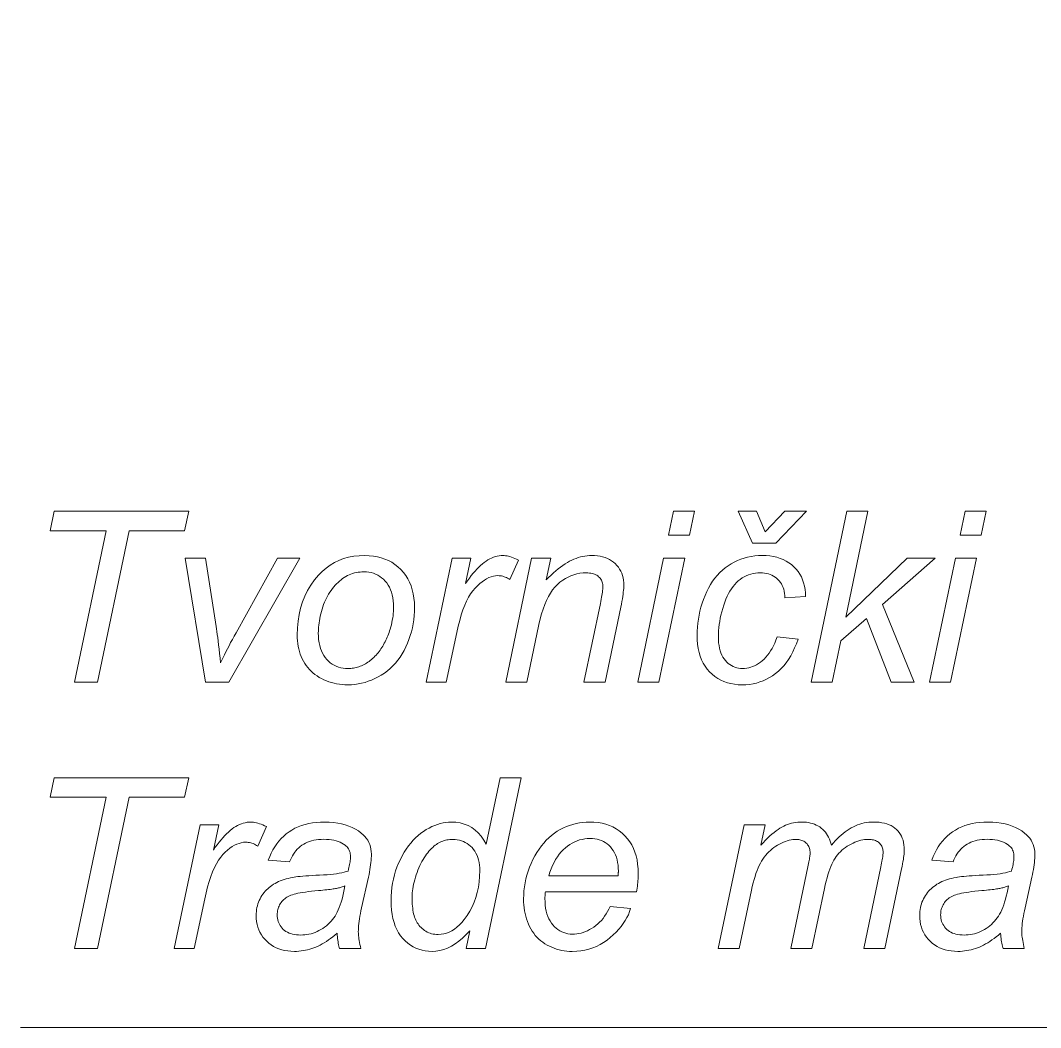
# Model space of a CAD drawing. Extents: x 0 to 420, y 0 to 594.
# Drawn here: x 38 to 55.91, y 222.2 to 239.89 of the extents above; entities that cross this region are included whole.
import ezdxf

# ---------------------------------------------------------------- set-up
doc = ezdxf.new("R2010")
doc.units = 0

msp = doc.modelspace()

# ---------------------------------------------------------------- linework, layer by layer
at = {"lineweight": 13}
msp.add_lwpolyline([(116.08, 270.513), (102.024, 222.199), (37.999, 222.199)], dxfattribs=at)
for points in [[(38.95, 228.269), (39.505, 230.928), (38.521, 230.928), (38.592, 231.269), (40.954, 231.269), (40.882, 230.928), (39.906, 230.928), (39.351, 228.269)], [(49.377, 230.85), (49.465, 231.269), (49.833, 231.269), (49.745, 230.85)], [(51.802, 231.269), (51.259, 230.707), (50.85, 230.707), (50.598, 231.269), (50.922, 231.269), (51.077, 230.905), (51.417, 231.269)], [(51.881, 228.269), (52.51, 231.269), (52.878, 231.269), (52.489, 229.409), (53.57, 230.443), (54.059, 230.443), (53.132, 229.632), (53.692, 228.269), (53.287, 228.269), (52.853, 229.385), (52.403, 228.996), (52.252, 228.269)], [(54.499, 230.85), (54.587, 231.269), (54.955, 231.269), (54.867, 230.85)], [(41.246, 228.269), (40.89, 230.443), (41.25, 230.443), (41.437, 229.246), (41.443, 229.204), (41.45, 229.157), (41.456, 229.105), (41.464, 229.049), (41.471, 228.987), (41.479, 228.921), (41.487, 228.849), (41.495, 228.773), (41.504, 228.691), (41.512, 228.605), (41.534, 228.652), (41.557, 228.7), (41.582, 228.75), (41.607, 228.801), (41.634, 228.853), (41.661, 228.907), (41.69, 228.962), (41.721, 229.018), (41.752, 229.076), (41.785, 229.135), (42.511, 230.443), (42.902, 230.443), (41.658, 228.269)], [(42.859, 229.094), (42.863, 229.219), (42.874, 229.34), (42.893, 229.456), (42.919, 229.568), (42.953, 229.676), (42.994, 229.779), (43.042, 229.878), (43.099, 229.972), (43.162, 230.062), (43.233, 230.148), (43.297, 230.213), (43.365, 230.272), (43.436, 230.323), (43.511, 230.368), (43.59, 230.406), (43.673, 230.437), (43.76, 230.461), (43.851, 230.478), (43.945, 230.488), (44.044, 230.492), (44.121, 230.489), (44.195, 230.482), (44.266, 230.47), (44.334, 230.453), (44.399, 230.43), (44.46, 230.403), (44.519, 230.372), (44.575, 230.335), (44.627, 230.293), (44.677, 230.246), (44.723, 230.195), (44.764, 230.141), (44.8, 230.083), (44.831, 230.022), (44.857, 229.958), (44.879, 229.89), (44.896, 229.818), (44.908, 229.743), (44.915, 229.665), (44.918, 229.583), (44.916, 229.509), (44.912, 229.436), (44.904, 229.363), (44.893, 229.292), (44.88, 229.222), (44.863, 229.153), (44.843, 229.085), (44.821, 229.017), (44.795, 228.951), (44.766, 228.886), (44.735, 228.824), (44.7, 228.764), (44.664, 228.707), (44.625, 228.653), (44.583, 228.602), (44.538, 228.554), (44.491, 228.509), (44.442, 228.467), (44.39, 228.428), (44.335, 228.392), (44.279, 228.36), (44.222, 228.33), (44.165, 228.305), (44.107, 228.282), (44.049, 228.263), (43.989, 228.248), (43.93, 228.236), (43.869, 228.227), (43.809, 228.222), (43.747, 228.22), (43.697, 228.221), (43.647, 228.225), (43.599, 228.23), (43.551, 228.238), (43.505, 228.247), (43.459, 228.259), (43.414, 228.273), (43.37, 228.29), (43.328, 228.308), (43.286, 228.329), (43.245, 228.351), (43.206, 228.376), (43.17, 228.402), (43.135, 228.43), (43.102, 228.46), (43.072, 228.491), (43.043, 228.525), (43.016, 228.56), (42.991, 228.597), (42.968, 228.636), (42.948, 228.676), (42.929, 228.718), (42.913, 228.76), (42.898, 228.804), (42.886, 228.85), (42.876, 228.896), (42.869, 228.944), (42.863, 228.993), (42.86, 229.043)], [(45.124, 228.269), (45.579, 230.443), (45.906, 230.443), (45.814, 229.999), (45.847, 230.048), (45.881, 230.094), (45.914, 230.138), (45.947, 230.179), (45.98, 230.218), (46.013, 230.254), (46.045, 230.287), (46.078, 230.318), (46.11, 230.346), (46.142, 230.371), (46.175, 230.394), (46.207, 230.415), (46.239, 230.433), (46.272, 230.448), (46.305, 230.462), (46.338, 230.473), (46.371, 230.481), (46.404, 230.487), (46.437, 230.491), (46.471, 230.492), (46.493, 230.491), (46.517, 230.489), (46.542, 230.485), (46.567, 230.479), (46.594, 230.472), (46.622, 230.463), (46.651, 230.453), (46.68, 230.441), (46.711, 230.427), (46.743, 230.412), (46.592, 230.068), (46.572, 230.081), (46.552, 230.093), (46.532, 230.104), (46.512, 230.113), (46.491, 230.12), (46.469, 230.127), (46.448, 230.132), (46.426, 230.135), (46.403, 230.137), (46.381, 230.138), (46.342, 230.136), (46.303, 230.129), (46.263, 230.118), (46.224, 230.103), (46.184, 230.084), (46.144, 230.06), (46.104, 230.032), (46.063, 229.999), (46.023, 229.962), (45.982, 229.921), (45.942, 229.874), (45.903, 229.82), (45.867, 229.76), (45.832, 229.692), (45.799, 229.618), (45.768, 229.536), (45.738, 229.448), (45.711, 229.352), (45.685, 229.25), (45.66, 229.141), (45.476, 228.269)], [(46.52, 228.269), (46.974, 230.443), (47.31, 230.443), (47.23, 230.064), (47.273, 230.108), (47.316, 230.149), (47.359, 230.187), (47.401, 230.223), (47.442, 230.257), (47.482, 230.288), (47.522, 230.317), (47.562, 230.344), (47.601, 230.368), (47.639, 230.39), (47.677, 230.409), (47.716, 230.426), (47.754, 230.442), (47.793, 230.455), (47.832, 230.466), (47.871, 230.475), (47.91, 230.483), (47.949, 230.488), (47.988, 230.491), (48.028, 230.492), (48.08, 230.49), (48.129, 230.486), (48.176, 230.479), (48.221, 230.469), (48.264, 230.456), (48.304, 230.44), (48.342, 230.422), (48.378, 230.4), (48.411, 230.376), (48.442, 230.349), (48.471, 230.319), (48.497, 230.287), (48.519, 230.254), (48.539, 230.219), (48.555, 230.181), (48.569, 230.142), (48.579, 230.101), (48.587, 230.058), (48.591, 230.013), (48.593, 229.966), (48.592, 229.94), (48.591, 229.912), (48.588, 229.881), (48.584, 229.847), (48.58, 229.81), (48.574, 229.771), (48.567, 229.729), (48.559, 229.684), (48.55, 229.636), (48.54, 229.585), (48.263, 228.269), (47.893, 228.269), (48.182, 229.647), (48.19, 229.686), (48.197, 229.723), (48.203, 229.758), (48.209, 229.79), (48.214, 229.821), (48.218, 229.85), (48.221, 229.876), (48.223, 229.901), (48.224, 229.923), (48.225, 229.943), (48.224, 229.965), (48.222, 229.985), (48.218, 230.005), (48.213, 230.024), (48.206, 230.042), (48.198, 230.059), (48.188, 230.075), (48.177, 230.091), (48.164, 230.105), (48.15, 230.119), (48.134, 230.132), (48.117, 230.144), (48.099, 230.154), (48.079, 230.163), (48.059, 230.17), (48.036, 230.176), (48.013, 230.181), (47.988, 230.184), (47.962, 230.186), (47.934, 230.187), (47.878, 230.185), (47.823, 230.179), (47.769, 230.169), (47.716, 230.154), (47.665, 230.136), (47.615, 230.113), (47.566, 230.087), (47.519, 230.056), (47.472, 230.021), (47.427, 229.982), (47.384, 229.938), (47.343, 229.889), (47.305, 229.833), (47.269, 229.772), (47.235, 229.704), (47.203, 229.631), (47.174, 229.552), (47.148, 229.468), (47.123, 229.377), (47.101, 229.28), (46.89, 228.269)], [(48.836, 228.269), (49.291, 230.443), (49.661, 230.443), (49.207, 228.269)], [(51.282, 229.061), (51.652, 229.023), (51.623, 228.943), (51.592, 228.868), (51.558, 228.797), (51.522, 228.73), (51.484, 228.668), (51.443, 228.609), (51.4, 228.555), (51.354, 228.505), (51.306, 228.459), (51.256, 228.418), (51.204, 228.38), (51.151, 228.347), (51.096, 228.317), (51.039, 228.291), (50.982, 228.27), (50.923, 228.252), (50.862, 228.238), (50.8, 228.228), (50.737, 228.222), (50.672, 228.22), (50.603, 228.223), (50.536, 228.23), (50.472, 228.241), (50.41, 228.257), (50.351, 228.278), (50.295, 228.303), (50.242, 228.333), (50.191, 228.367), (50.143, 228.406), (50.098, 228.45), (50.056, 228.497), (50.019, 228.549), (49.986, 228.603), (49.957, 228.662), (49.933, 228.724), (49.913, 228.79), (49.898, 228.86), (49.887, 228.933), (49.88, 229.01), (49.878, 229.09), (49.879, 229.161), (49.884, 229.232), (49.891, 229.303), (49.901, 229.373), (49.913, 229.443), (49.929, 229.513), (49.947, 229.583), (49.968, 229.652), (49.992, 229.721), (50.019, 229.79), (50.049, 229.857), (50.081, 229.921), (50.115, 229.981), (50.152, 230.039), (50.191, 230.093), (50.232, 230.143), (50.277, 230.191), (50.323, 230.235), (50.372, 230.275), (50.423, 230.313), (50.477, 230.347), (50.532, 230.377), (50.588, 230.404), (50.646, 230.427), (50.705, 230.447), (50.766, 230.463), (50.828, 230.476), (50.892, 230.485), (50.957, 230.49), (51.024, 230.492), (51.093, 230.49), (51.158, 230.484), (51.221, 230.474), (51.281, 230.46), (51.338, 230.442), (51.392, 230.421), (51.443, 230.395), (51.491, 230.365), (51.536, 230.332), (51.579, 230.294), (51.617, 230.254), (51.652, 230.21), (51.683, 230.164), (51.71, 230.116), (51.732, 230.065), (51.75, 230.011), (51.765, 229.955), (51.775, 229.897), (51.781, 229.835), (51.783, 229.772), (51.419, 229.747), (51.417, 229.787), (51.413, 229.826), (51.407, 229.863), (51.399, 229.898), (51.388, 229.931), (51.375, 229.963), (51.359, 229.992), (51.342, 230.02), (51.322, 230.046), (51.299, 230.07), (51.275, 230.092), (51.249, 230.112), (51.222, 230.13), (51.193, 230.145), (51.163, 230.158), (51.131, 230.168), (51.098, 230.176), (51.063, 230.182), (51.027, 230.186), (50.989, 230.187), (50.945, 230.186), (50.902, 230.181), (50.861, 230.174), (50.82, 230.164), (50.781, 230.152), (50.743, 230.136), (50.706, 230.118), (50.67, 230.097), (50.636, 230.073), (50.602, 230.046), (50.57, 230.016), (50.54, 229.983), (50.511, 229.948), (50.483, 229.909), (50.456, 229.868), (50.431, 229.824), (50.408, 229.776), (50.386, 229.726), (50.365, 229.673), (50.346, 229.617), (50.328, 229.56), (50.312, 229.503), (50.298, 229.446), (50.286, 229.39), (50.276, 229.335), (50.267, 229.28), (50.261, 229.225), (50.256, 229.171), (50.253, 229.117), (50.252, 229.063), (50.254, 229.009), (50.257, 228.958), (50.264, 228.909), (50.272, 228.863), (50.283, 228.82), (50.297, 228.78), (50.313, 228.742), (50.331, 228.707), (50.352, 228.675), (50.375, 228.646), (50.4, 228.62), (50.427, 228.596), (50.454, 228.575), (50.483, 228.557), (50.512, 228.542), (50.543, 228.529), (50.575, 228.519), (50.608, 228.512), (50.643, 228.508), (50.678, 228.507), (50.714, 228.508), (50.75, 228.512), (50.785, 228.519), (50.82, 228.529), (50.854, 228.541), (50.889, 228.556), (50.923, 228.574), (50.956, 228.595), (50.99, 228.618), (51.023, 228.644), (51.055, 228.673), (51.086, 228.705), (51.115, 228.739), (51.143, 228.777), (51.17, 228.817), (51.195, 228.86), (51.219, 228.906), (51.241, 228.955), (51.262, 229.007)], [(53.958, 228.269), (54.413, 230.443), (54.783, 230.443), (54.329, 228.269)], [(43.229, 229.131), (43.231, 229.071), (43.235, 229.014), (43.243, 228.96), (43.253, 228.909), (43.266, 228.861), (43.282, 228.816), (43.301, 228.774), (43.324, 228.735), (43.349, 228.699), (43.377, 228.665), (43.407, 228.635), (43.439, 228.608), (43.472, 228.585), (43.507, 228.564), (43.544, 228.546), (43.582, 228.532), (43.622, 228.521), (43.663, 228.513), (43.706, 228.508), (43.751, 228.507), (43.775, 228.507), (43.799, 228.509), (43.822, 228.511), (43.846, 228.515), (43.869, 228.519), (43.893, 228.524), (43.916, 228.53), (43.94, 228.538), (43.963, 228.546), (43.986, 228.555), (44.01, 228.565), (44.032, 228.576), (44.055, 228.588), (44.077, 228.601), (44.099, 228.616), (44.121, 228.631), (44.142, 228.647), (44.163, 228.664), (44.183, 228.682), (44.203, 228.701), (44.223, 228.721), (44.242, 228.742), (44.261, 228.763), (44.279, 228.784), (44.296, 228.806), (44.313, 228.829), (44.329, 228.852), (44.345, 228.876), (44.36, 228.9), (44.374, 228.925), (44.388, 228.951), (44.401, 228.976), (44.414, 229.003), (44.426, 229.029), (44.438, 229.056), (44.449, 229.083), (44.46, 229.111), (44.47, 229.139), (44.479, 229.168), (44.488, 229.196), (44.5, 229.237), (44.511, 229.277), (44.52, 229.317), (44.528, 229.356), (44.535, 229.395), (44.541, 229.434), (44.546, 229.472), (44.549, 229.51), (44.551, 229.548), (44.551, 229.585), (44.55, 229.643), (44.545, 229.698), (44.538, 229.75), (44.528, 229.8), (44.514, 229.847), (44.498, 229.891), (44.479, 229.933), (44.456, 229.972), (44.431, 230.009), (44.403, 230.043), (44.372, 230.074), (44.34, 230.101), (44.307, 230.126), (44.272, 230.147), (44.235, 230.165), (44.197, 230.179), (44.158, 230.191), (44.116, 230.199), (44.074, 230.204), (44.029, 230.205), (43.995, 230.205), (43.961, 230.202), (43.928, 230.198), (43.895, 230.192), (43.863, 230.185), (43.832, 230.176), (43.801, 230.165), (43.771, 230.152), (43.741, 230.138), (43.712, 230.122), (43.684, 230.105), (43.656, 230.086), (43.629, 230.066), (43.602, 230.044), (43.576, 230.02), (43.55, 229.995), (43.525, 229.969), (43.501, 229.941), (43.477, 229.911), (43.453, 229.88), (43.431, 229.848), (43.41, 229.814), (43.39, 229.78), (43.371, 229.744), (43.353, 229.707), (43.337, 229.67), (43.322, 229.631), (43.308, 229.591), (43.295, 229.55), (43.284, 229.509), (43.273, 229.467), (43.264, 229.426), (43.256, 229.386), (43.249, 229.346), (43.243, 229.308), (43.238, 229.271), (43.234, 229.235), (43.231, 229.199), (43.23, 229.165)], [(38.95, 223.587), (39.505, 226.246), (38.521, 226.246), (38.592, 226.587), (40.954, 226.587), (40.882, 226.246), (39.906, 226.246), (39.351, 223.587)], [(45.89, 223.902), (45.826, 223.833), (45.762, 223.771), (45.697, 223.717), (45.631, 223.669), (45.565, 223.629), (45.499, 223.597), (45.431, 223.571), (45.364, 223.553), (45.295, 223.542), (45.227, 223.538), (45.166, 223.541), (45.107, 223.547), (45.05, 223.559), (44.996, 223.575), (44.943, 223.595), (44.893, 223.62), (44.845, 223.65), (44.798, 223.684), (44.754, 223.723), (44.712, 223.766), (44.673, 223.814), (44.638, 223.866), (44.607, 223.922), (44.58, 223.982), (44.558, 224.046), (44.539, 224.114), (44.525, 224.187), (44.514, 224.263), (44.508, 224.344), (44.506, 224.428), (44.508, 224.507), (44.513, 224.584), (44.521, 224.66), (44.532, 224.735), (44.547, 224.808), (44.565, 224.88), (44.586, 224.951), (44.61, 225.02), (44.638, 225.087), (44.669, 225.154), (44.702, 225.218), (44.737, 225.279), (44.774, 225.336), (44.812, 225.39), (44.852, 225.441), (44.894, 225.489), (44.937, 225.533), (44.982, 225.574), (45.028, 225.612), (45.076, 225.646), (45.125, 225.677), (45.174, 225.705), (45.223, 225.729), (45.272, 225.751), (45.321, 225.769), (45.37, 225.784), (45.419, 225.795), (45.468, 225.803), (45.517, 225.808), (45.566, 225.81), (45.645, 225.806), (45.72, 225.794), (45.792, 225.775), (45.859, 225.747), (45.922, 225.712), (45.981, 225.669), (46.036, 225.618), (46.088, 225.56), (46.135, 225.493), (46.178, 225.419), (46.424, 226.587), (46.792, 226.587), (46.166, 223.587), (45.824, 223.587)], [(40.698, 223.587), (41.152, 225.761), (41.48, 225.761), (41.388, 225.317), (41.421, 225.366), (41.454, 225.412), (41.488, 225.456), (41.521, 225.497), (41.554, 225.535), (41.586, 225.571), (41.619, 225.605), (41.651, 225.635), (41.684, 225.664), (41.716, 225.689), (41.748, 225.712), (41.781, 225.732), (41.813, 225.751), (41.846, 225.766), (41.878, 225.78), (41.911, 225.79), (41.944, 225.799), (41.978, 225.805), (42.011, 225.809), (42.044, 225.81), (42.067, 225.809), (42.091, 225.807), (42.115, 225.803), (42.141, 225.797), (42.168, 225.79), (42.195, 225.781), (42.224, 225.771), (42.254, 225.759), (42.285, 225.745), (42.317, 225.73), (42.165, 225.386), (42.146, 225.399), (42.126, 225.411), (42.106, 225.422), (42.085, 225.431), (42.064, 225.438), (42.043, 225.445), (42.021, 225.449), (41.999, 225.453), (41.977, 225.455), (41.954, 225.456), (41.915, 225.454), (41.876, 225.447), (41.837, 225.436), (41.797, 225.421), (41.757, 225.401), (41.717, 225.378), (41.677, 225.349), (41.637, 225.317), (41.596, 225.28), (41.555, 225.239), (41.515, 225.192), (41.477, 225.138), (41.44, 225.077), (41.406, 225.01), (41.373, 224.935), (41.341, 224.854), (41.312, 224.766), (41.284, 224.67), (41.258, 224.568), (41.234, 224.459), (41.05, 223.587)], [(43.559, 223.857), (43.52, 223.825), (43.482, 223.795), (43.445, 223.766), (43.407, 223.739), (43.37, 223.714), (43.333, 223.691), (43.296, 223.669), (43.26, 223.649), (43.224, 223.631), (43.188, 223.615), (43.153, 223.6), (43.116, 223.587), (43.079, 223.576), (43.042, 223.566), (43.004, 223.557), (42.966, 223.551), (42.927, 223.545), (42.888, 223.541), (42.848, 223.539), (42.808, 223.538), (42.749, 223.54), (42.692, 223.545), (42.638, 223.554), (42.586, 223.567), (42.536, 223.582), (42.489, 223.602), (42.444, 223.625), (42.401, 223.652), (42.361, 223.682), (42.323, 223.715), (42.288, 223.752), (42.256, 223.79), (42.229, 223.83), (42.205, 223.873), (42.185, 223.917), (42.168, 223.963), (42.155, 224.012), (42.146, 224.062), (42.14, 224.114), (42.139, 224.169), (42.139, 224.205), (42.142, 224.24), (42.146, 224.274), (42.152, 224.308), (42.159, 224.34), (42.168, 224.372), (42.179, 224.403), (42.192, 224.433), (42.206, 224.462), (42.221, 224.491), (42.239, 224.518), (42.257, 224.545), (42.276, 224.57), (42.296, 224.594), (42.318, 224.617), (42.34, 224.639), (42.364, 224.66), (42.389, 224.68), (42.415, 224.698), (42.441, 224.716), (42.469, 224.732), (42.499, 224.748), (42.529, 224.763), (42.561, 224.776), (42.594, 224.789), (42.628, 224.801), (42.663, 224.811), (42.7, 224.821), (42.738, 224.83), (42.777, 224.838), (42.804, 224.842), (42.836, 224.847), (42.872, 224.852), (42.913, 224.856), (42.958, 224.86), (43.008, 224.863), (43.062, 224.867), (43.12, 224.87), (43.183, 224.874), (43.251, 224.877), (43.319, 224.88), (43.382, 224.884), (43.442, 224.889), (43.498, 224.895), (43.55, 224.902), (43.598, 224.91), (43.642, 224.919), (43.683, 224.928), (43.719, 224.939), (43.751, 224.95), (43.759, 224.98), (43.767, 225.009), (43.773, 225.036), (43.779, 225.063), (43.783, 225.089), (43.787, 225.114), (43.79, 225.137), (43.792, 225.16), (43.794, 225.181), (43.794, 225.202), (43.793, 225.227), (43.79, 225.251), (43.786, 225.274), (43.779, 225.296), (43.771, 225.317), (43.76, 225.337), (43.748, 225.355), (43.734, 225.373), (43.718, 225.389), (43.7, 225.405), (43.673, 225.424), (43.644, 225.441), (43.612, 225.457), (43.578, 225.47), (43.541, 225.481), (43.503, 225.49), (43.461, 225.498), (43.418, 225.503), (43.372, 225.506), (43.323, 225.507), (43.278, 225.506), (43.234, 225.503), (43.191, 225.498), (43.15, 225.49), (43.111, 225.481), (43.074, 225.47), (43.038, 225.456), (43.005, 225.441), (42.972, 225.423), (42.942, 225.404), (42.913, 225.382), (42.886, 225.359), (42.86, 225.334), (42.836, 225.307), (42.814, 225.278), (42.793, 225.248), (42.774, 225.216), (42.756, 225.182), (42.74, 225.147), (42.726, 225.11), (42.351, 225.143), (42.376, 225.206), (42.403, 225.266), (42.432, 225.323), (42.465, 225.377), (42.5, 225.428), (42.537, 225.476), (42.578, 225.521), (42.621, 225.563), (42.666, 225.602), (42.715, 225.638), (42.766, 225.67), (42.819, 225.7), (42.876, 225.725), (42.934, 225.748), (42.996, 225.767), (43.06, 225.782), (43.126, 225.794), (43.196, 225.803), (43.267, 225.808), (43.342, 225.81), (43.421, 225.808), (43.496, 225.802), (43.569, 225.792), (43.638, 225.779), (43.703, 225.762), (43.765, 225.74), (43.824, 225.715), (43.879, 225.687), (43.932, 225.654), (43.98, 225.617), (44.015, 225.588), (44.045, 225.557), (44.072, 225.524), (44.096, 225.489), (44.115, 225.453), (44.132, 225.415), (44.144, 225.375), (44.153, 225.333), (44.159, 225.29), (44.16, 225.245), (44.16, 225.21), (44.158, 225.173), (44.156, 225.136), (44.152, 225.097), (44.148, 225.057), (44.142, 225.016), (44.135, 224.974), (44.128, 224.931), (44.119, 224.887), (44.109, 224.842), (43.989, 224.302), (43.978, 224.251), (43.968, 224.202), (43.959, 224.155), (43.952, 224.111), (43.946, 224.068), (43.94, 224.027), (43.936, 223.988), (43.933, 223.951), (43.932, 223.915), (43.931, 223.882), (43.932, 223.861), (43.933, 223.837), (43.935, 223.813), (43.938, 223.786), (43.942, 223.757), (43.947, 223.727), (43.953, 223.695), (43.96, 223.661), (43.968, 223.625), (43.976, 223.587), (43.602, 223.587), (43.596, 223.609), (43.59, 223.632), (43.585, 223.656), (43.58, 223.682), (43.576, 223.708), (43.572, 223.736), (43.568, 223.764), (43.564, 223.794), (43.561, 223.825)], [(48.351, 224.326), (48.712, 224.289), (48.694, 224.236), (48.672, 224.183), (48.647, 224.131), (48.617, 224.079), (48.583, 224.028), (48.546, 223.977), (48.504, 223.927), (48.458, 223.877), (48.408, 223.828), (48.354, 223.78), (48.298, 223.734), (48.238, 223.693), (48.177, 223.657), (48.114, 223.625), (48.048, 223.599), (47.981, 223.577), (47.911, 223.56), (47.839, 223.548), (47.765, 223.541), (47.688, 223.538), (47.64, 223.539), (47.593, 223.543), (47.547, 223.548), (47.502, 223.556), (47.457, 223.566), (47.413, 223.578), (47.37, 223.593), (47.328, 223.61), (47.286, 223.629), (47.245, 223.65), (47.206, 223.673), (47.169, 223.698), (47.133, 223.726), (47.099, 223.755), (47.068, 223.787), (47.038, 223.82), (47.01, 223.856), (46.984, 223.893), (46.96, 223.933), (46.938, 223.974), (46.918, 224.017), (46.9, 224.062), (46.885, 224.107), (46.871, 224.154), (46.859, 224.202), (46.85, 224.251), (46.842, 224.301), (46.837, 224.353), (46.834, 224.405), (46.833, 224.459), (46.835, 224.53), (46.84, 224.601), (46.848, 224.671), (46.859, 224.741), (46.874, 224.81), (46.892, 224.879), (46.914, 224.947), (46.938, 225.015), (46.966, 225.083), (46.998, 225.15), (47.032, 225.215), (47.067, 225.277), (47.105, 225.335), (47.145, 225.39), (47.187, 225.441), (47.23, 225.489), (47.276, 225.534), (47.323, 225.575), (47.373, 225.613), (47.424, 225.647), (47.477, 225.678), (47.531, 225.706), (47.585, 225.73), (47.641, 225.751), (47.697, 225.769), (47.754, 225.784), (47.812, 225.795), (47.871, 225.803), (47.931, 225.808), (47.991, 225.81), (48.067, 225.807), (48.14, 225.8), (48.21, 225.788), (48.277, 225.771), (48.341, 225.749), (48.401, 225.723), (48.459, 225.691), (48.513, 225.655), (48.564, 225.614), (48.612, 225.568), (48.656, 225.518), (48.696, 225.465), (48.731, 225.408), (48.761, 225.347), (48.787, 225.283), (48.807, 225.215), (48.824, 225.144), (48.835, 225.069), (48.842, 224.991), (48.845, 224.909), (48.844, 224.877), (48.843, 224.845), (48.842, 224.813), (48.84, 224.78), (48.837, 224.748), (48.834, 224.715), (48.831, 224.682), (48.826, 224.649), (48.821, 224.615), (48.816, 224.582), (47.216, 224.582), (47.214, 224.569), (47.213, 224.557), (47.211, 224.545), (47.21, 224.533), (47.21, 224.522), (47.209, 224.51), (47.208, 224.499), (47.208, 224.488), (47.208, 224.478), (47.207, 224.467), (47.209, 224.408), (47.213, 224.351), (47.22, 224.297), (47.23, 224.246), (47.243, 224.198), (47.258, 224.153), (47.276, 224.111), (47.297, 224.072), (47.321, 224.035), (47.348, 224.002), (47.376, 223.971), (47.406, 223.944), (47.437, 223.92), (47.47, 223.899), (47.503, 223.881), (47.538, 223.867), (47.574, 223.856), (47.612, 223.848), (47.651, 223.843), (47.69, 223.841), (47.728, 223.842), (47.766, 223.846), (47.804, 223.852), (47.842, 223.861), (47.879, 223.872), (47.917, 223.886), (47.954, 223.902), (47.991, 223.921), (48.028, 223.942), (48.065, 223.966), (48.101, 223.992), (48.135, 224.02), (48.168, 224.051), (48.199, 224.083), (48.229, 224.118), (48.256, 224.156), (48.283, 224.195), (48.307, 224.236), (48.33, 224.28)], [(50.248, 223.587), (50.703, 225.761), (51.073, 225.761), (50.997, 225.402), (51.038, 225.447), (51.078, 225.489), (51.117, 225.528), (51.156, 225.565), (51.193, 225.598), (51.23, 225.628), (51.265, 225.656), (51.3, 225.681), (51.334, 225.703), (51.367, 225.722), (51.4, 225.738), (51.433, 225.753), (51.467, 225.767), (51.501, 225.778), (51.536, 225.788), (51.572, 225.796), (51.608, 225.802), (51.645, 225.806), (51.682, 225.809), (51.72, 225.81), (51.76, 225.809), (51.798, 225.805), (51.835, 225.8), (51.871, 225.793), (51.906, 225.783), (51.939, 225.771), (51.971, 225.757), (52.001, 225.741), (52.031, 225.723), (52.058, 225.702), (52.085, 225.68), (52.109, 225.656), (52.132, 225.63), (52.152, 225.603), (52.171, 225.574), (52.188, 225.543), (52.203, 225.51), (52.217, 225.476), (52.228, 225.44), (52.237, 225.402), (52.271, 225.442), (52.304, 225.48), (52.338, 225.516), (52.373, 225.55), (52.408, 225.581), (52.443, 225.611), (52.478, 225.638), (52.514, 225.664), (52.55, 225.687), (52.586, 225.708), (52.623, 225.728), (52.66, 225.745), (52.698, 225.76), (52.736, 225.773), (52.774, 225.784), (52.813, 225.794), (52.852, 225.801), (52.892, 225.806), (52.932, 225.809), (52.972, 225.81), (53.025, 225.808), (53.076, 225.805), (53.123, 225.798), (53.168, 225.789), (53.21, 225.777), (53.25, 225.763), (53.286, 225.747), (53.321, 225.727), (53.352, 225.705), (53.38, 225.681), (53.406, 225.654), (53.429, 225.625), (53.45, 225.594), (53.467, 225.561), (53.482, 225.526), (53.495, 225.489), (53.504, 225.449), (53.511, 225.408), (53.515, 225.364), (53.516, 225.319), (53.516, 225.297), (53.515, 225.273), (53.512, 225.247), (53.509, 225.217), (53.505, 225.186), (53.5, 225.151), (53.493, 225.114), (53.486, 225.074), (53.478, 225.032), (53.469, 224.987), (53.177, 223.587), (52.806, 223.587), (53.105, 225.024), (53.113, 225.058), (53.119, 225.09), (53.125, 225.12), (53.13, 225.149), (53.134, 225.175), (53.138, 225.199), (53.141, 225.221), (53.142, 225.241), (53.144, 225.259), (53.144, 225.276), (53.143, 225.296), (53.141, 225.316), (53.138, 225.335), (53.133, 225.354), (53.127, 225.371), (53.12, 225.387), (53.111, 225.403), (53.101, 225.417), (53.089, 225.431), (53.076, 225.443), (53.062, 225.455), (53.047, 225.466), (53.031, 225.475), (53.014, 225.483), (52.995, 225.489), (52.976, 225.495), (52.955, 225.499), (52.933, 225.502), (52.91, 225.504), (52.886, 225.505), (52.853, 225.504), (52.82, 225.501), (52.786, 225.496), (52.753, 225.489), (52.719, 225.48), (52.685, 225.469), (52.651, 225.456), (52.617, 225.441), (52.583, 225.424), (52.549, 225.405), (52.515, 225.384), (52.483, 225.362), (52.452, 225.339), (52.423, 225.314), (52.396, 225.289), (52.37, 225.262), (52.345, 225.234), (52.323, 225.204), (52.301, 225.173), (52.281, 225.142), (52.263, 225.107), (52.244, 225.07), (52.226, 225.028), (52.209, 224.983), (52.192, 224.935), (52.176, 224.883), (52.16, 224.828), (52.144, 224.769), (52.129, 224.707), (52.115, 224.641), (51.894, 223.587), (51.523, 223.587), (51.83, 225.055), (51.836, 225.084), (51.842, 225.111), (51.847, 225.136), (51.851, 225.16), (51.855, 225.182), (51.858, 225.203), (51.86, 225.222), (51.862, 225.239), (51.863, 225.254), (51.863, 225.267), (51.862, 225.288), (51.86, 225.308), (51.857, 225.328), (51.852, 225.346), (51.846, 225.364), (51.839, 225.38), (51.83, 225.396), (51.82, 225.411), (51.809, 225.426), (51.796, 225.439), (51.783, 225.452), (51.768, 225.463), (51.753, 225.473), (51.737, 225.481), (51.72, 225.488), (51.702, 225.494), (51.684, 225.499), (51.665, 225.502), (51.644, 225.504), (51.624, 225.505), (51.592, 225.504), (51.56, 225.501), (51.528, 225.496), (51.495, 225.489), (51.462, 225.48), (51.429, 225.469), (51.395, 225.456), (51.362, 225.441), (51.328, 225.424), (51.293, 225.405), (51.259, 225.384), (51.226, 225.361), (51.195, 225.337), (51.165, 225.312), (51.136, 225.285), (51.109, 225.256), (51.083, 225.226), (51.058, 225.194), (51.034, 225.16), (51.012, 225.125), (50.99, 225.088), (50.97, 225.047), (50.95, 225.004), (50.931, 224.958), (50.913, 224.908), (50.896, 224.855), (50.879, 224.8), (50.863, 224.741), (50.848, 224.679), (50.834, 224.615), (50.619, 223.587)], [(55.207, 223.857), (55.168, 223.825), (55.13, 223.795), (55.093, 223.766), (55.055, 223.739), (55.018, 223.714), (54.981, 223.691), (54.944, 223.669), (54.908, 223.649), (54.872, 223.631), (54.836, 223.615), (54.801, 223.6), (54.764, 223.587), (54.727, 223.576), (54.69, 223.566), (54.652, 223.557), (54.614, 223.551), (54.575, 223.545), (54.536, 223.541), (54.496, 223.539), (54.456, 223.538), (54.397, 223.54), (54.34, 223.545), (54.286, 223.554), (54.234, 223.567), (54.184, 223.582), (54.137, 223.602), (54.092, 223.625), (54.049, 223.652), (54.009, 223.682), (53.971, 223.715), (53.936, 223.752), (53.904, 223.79), (53.877, 223.83), (53.853, 223.873), (53.833, 223.917), (53.816, 223.963), (53.803, 224.012), (53.794, 224.062), (53.788, 224.114), (53.787, 224.169), (53.787, 224.205), (53.79, 224.24), (53.794, 224.274), (53.8, 224.308), (53.807, 224.34), (53.816, 224.372), (53.827, 224.403), (53.84, 224.433), (53.854, 224.462), (53.869, 224.491), (53.887, 224.518), (53.905, 224.545), (53.924, 224.57), (53.944, 224.594), (53.966, 224.617), (53.988, 224.639), (54.012, 224.66), (54.037, 224.68), (54.063, 224.698), (54.089, 224.716), (54.117, 224.732), (54.147, 224.748), (54.177, 224.763), (54.209, 224.776), (54.242, 224.789), (54.276, 224.801), (54.311, 224.811), (54.348, 224.821), (54.386, 224.83), (54.425, 224.838), (54.452, 224.842), (54.484, 224.847), (54.52, 224.852), (54.561, 224.856), (54.606, 224.86), (54.656, 224.863), (54.71, 224.867), (54.768, 224.87), (54.831, 224.874), (54.899, 224.877), (54.967, 224.88), (55.03, 224.884), (55.09, 224.889), (55.146, 224.895), (55.198, 224.902), (55.246, 224.91), (55.291, 224.919), (55.331, 224.928), (55.367, 224.939), (55.399, 224.95), (55.407, 224.98), (55.415, 225.009), (55.421, 225.036), (55.427, 225.063), (55.431, 225.089), (55.435, 225.114), (55.438, 225.137), (55.44, 225.16), (55.442, 225.181), (55.442, 225.202), (55.441, 225.227), (55.438, 225.251), (55.434, 225.274), (55.427, 225.296), (55.419, 225.317), (55.408, 225.337), (55.396, 225.355), (55.382, 225.373), (55.366, 225.389), (55.348, 225.405), (55.321, 225.424), (55.292, 225.441), (55.26, 225.457), (55.226, 225.47), (55.189, 225.481), (55.151, 225.49), (55.109, 225.498), (55.066, 225.503), (55.02, 225.506), (54.971, 225.507), (54.926, 225.506), (54.882, 225.503), (54.839, 225.498), (54.798, 225.49), (54.759, 225.481), (54.722, 225.47), (54.686, 225.456), (54.653, 225.441), (54.62, 225.423), (54.59, 225.404), (54.561, 225.382), (54.534, 225.359), (54.508, 225.334), (54.484, 225.307), (54.462, 225.278), (54.441, 225.248), (54.422, 225.216), (54.404, 225.182), (54.388, 225.147), (54.374, 225.11), (53.999, 225.143), (54.024, 225.206), (54.051, 225.266), (54.08, 225.323), (54.113, 225.377), (54.148, 225.428), (54.185, 225.476), (54.226, 225.521), (54.269, 225.563), (54.314, 225.602), (54.363, 225.638), (54.414, 225.67), (54.467, 225.7), (54.524, 225.725), (54.582, 225.748), (54.644, 225.767), (54.708, 225.782), (54.774, 225.794), (54.844, 225.803), (54.915, 225.808), (54.99, 225.81), (55.069, 225.808), (55.144, 225.802), (55.217, 225.792), (55.286, 225.779), (55.351, 225.762), (55.413, 225.74), (55.472, 225.715), (55.527, 225.687), (55.58, 225.654), (55.628, 225.617), (55.663, 225.588), (55.693, 225.557), (55.72, 225.524), (55.744, 225.489), (55.763, 225.453), (55.78, 225.415), (55.792, 225.375), (55.801, 225.333), (55.807, 225.29), (55.808, 225.245), (55.808, 225.21), (55.806, 225.173), (55.804, 225.136), (55.8, 225.097), (55.796, 225.057), (55.79, 225.016), (55.783, 224.974), (55.776, 224.931), (55.767, 224.887), (55.757, 224.842), (55.637, 224.302), (55.626, 224.251), (55.616, 224.202), (55.607, 224.155), (55.6, 224.111), (55.594, 224.068), (55.588, 224.027), (55.584, 223.988), (55.582, 223.951), (55.58, 223.915), (55.579, 223.882), (55.58, 223.861), (55.581, 223.837), (55.583, 223.813), (55.586, 223.786), (55.59, 223.757), (55.595, 223.727), (55.601, 223.695), (55.608, 223.661), (55.616, 223.625), (55.624, 223.587), (55.25, 223.587), (55.244, 223.609), (55.238, 223.632), (55.233, 223.656), (55.228, 223.682), (55.224, 223.708), (55.22, 223.736), (55.216, 223.764), (55.212, 223.794), (55.209, 223.825)], [(44.875, 224.498), (44.875, 224.454), (44.876, 224.411), (44.879, 224.37), (44.882, 224.332), (44.886, 224.295), (44.891, 224.26), (44.897, 224.227), (44.903, 224.196), (44.911, 224.167), (44.92, 224.14), (44.929, 224.114), (44.94, 224.089), (44.952, 224.065), (44.966, 224.042), (44.98, 224.02), (44.996, 223.999), (45.014, 223.978), (45.032, 223.958), (45.052, 223.94), (45.073, 223.922), (45.095, 223.905), (45.118, 223.891), (45.142, 223.878), (45.167, 223.866), (45.192, 223.857), (45.219, 223.849), (45.246, 223.843), (45.274, 223.838), (45.303, 223.836), (45.333, 223.835), (45.383, 223.838), (45.432, 223.845), (45.48, 223.859), (45.527, 223.877), (45.573, 223.9), (45.618, 223.929), (45.662, 223.963), (45.706, 224.003), (45.748, 224.047), (45.789, 224.097), (45.841, 224.168), (45.888, 224.243), (45.929, 224.32), (45.965, 224.401), (45.995, 224.486), (46.02, 224.573), (46.039, 224.664), (46.053, 224.758), (46.061, 224.856), (46.064, 224.956), (46.062, 225.007), (46.058, 225.055), (46.051, 225.101), (46.042, 225.145), (46.03, 225.186), (46.015, 225.225), (45.997, 225.262), (45.977, 225.297), (45.954, 225.329), (45.928, 225.36), (45.901, 225.387), (45.872, 225.412), (45.841, 225.434), (45.809, 225.452), (45.776, 225.468), (45.741, 225.482), (45.705, 225.492), (45.668, 225.499), (45.629, 225.503), (45.589, 225.505), (45.562, 225.504), (45.537, 225.502), (45.511, 225.499), (45.486, 225.495), (45.462, 225.49), (45.438, 225.483), (45.414, 225.476), (45.391, 225.467), (45.368, 225.457), (45.346, 225.445), (45.324, 225.433), (45.303, 225.418), (45.281, 225.402), (45.259, 225.385), (45.237, 225.365), (45.216, 225.344), (45.194, 225.322), (45.172, 225.297), (45.151, 225.271), (45.129, 225.244), (45.108, 225.215), (45.088, 225.184), (45.068, 225.152), (45.049, 225.118), (45.03, 225.082), (45.013, 225.046), (44.995, 225.007), (44.979, 224.967), (44.963, 224.926), (44.948, 224.883), (44.934, 224.839), (44.922, 224.797), (44.911, 224.756), (44.901, 224.716), (44.893, 224.677), (44.886, 224.639), (44.881, 224.602), (44.878, 224.566), (44.875, 224.532)], [(47.275, 224.864), (48.495, 224.864), (48.495, 224.875), (48.495, 224.886), (48.496, 224.896), (48.496, 224.905), (48.496, 224.913), (48.496, 224.921), (48.497, 224.928), (48.497, 224.935), (48.497, 224.941), (48.497, 224.946), (48.495, 225.001), (48.491, 225.052), (48.484, 225.101), (48.474, 225.148), (48.462, 225.192), (48.447, 225.233), (48.429, 225.272), (48.408, 225.308), (48.384, 225.342), (48.358, 225.373), (48.329, 225.401), (48.299, 225.426), (48.267, 225.448), (48.233, 225.468), (48.198, 225.484), (48.162, 225.497), (48.124, 225.508), (48.084, 225.515), (48.042, 225.52), (47.999, 225.521), (47.952, 225.52), (47.906, 225.515), (47.861, 225.506), (47.816, 225.495), (47.773, 225.48), (47.73, 225.462), (47.688, 225.441), (47.646, 225.416), (47.606, 225.389), (47.567, 225.357), (47.529, 225.323), (47.492, 225.285), (47.458, 225.244), (47.426, 225.2), (47.396, 225.152), (47.368, 225.101), (47.342, 225.047), (47.317, 224.989), (47.295, 224.929)], [(43.696, 224.688), (43.68, 224.682), (43.664, 224.677), (43.648, 224.671), (43.632, 224.666), (43.615, 224.661), (43.599, 224.657), (43.581, 224.652), (43.564, 224.648), (43.547, 224.645), (43.529, 224.641), (43.51, 224.638), (43.489, 224.635), (43.465, 224.631), (43.439, 224.628), (43.41, 224.624), (43.379, 224.621), (43.346, 224.617), (43.31, 224.614), (43.272, 224.61), (43.231, 224.606), (43.169, 224.601), (43.11, 224.594), (43.054, 224.588), (43.003, 224.581), (42.956, 224.574), (42.912, 224.567), (42.872, 224.559), (42.836, 224.551), (42.804, 224.542), (42.775, 224.534), (42.749, 224.524), (42.724, 224.514), (42.701, 224.503), (42.679, 224.49), (42.658, 224.477), (42.639, 224.462), (42.621, 224.447), (42.604, 224.43), (42.589, 224.412), (42.574, 224.394), (42.562, 224.374), (42.55, 224.354), (42.54, 224.334), (42.531, 224.313), (42.524, 224.292), (42.518, 224.271), (42.513, 224.249), (42.51, 224.227), (42.508, 224.204), (42.507, 224.181), (42.508, 224.15), (42.511, 224.121), (42.517, 224.092), (42.524, 224.065), (42.534, 224.039), (42.546, 224.014), (42.56, 223.99), (42.576, 223.967), (42.594, 223.946), (42.614, 223.925), (42.637, 223.906), (42.661, 223.889), (42.687, 223.874), (42.715, 223.861), (42.745, 223.85), (42.776, 223.841), (42.809, 223.834), (42.845, 223.829), (42.882, 223.826), (42.92, 223.825), (42.957, 223.826), (42.993, 223.829), (43.03, 223.833), (43.065, 223.84), (43.101, 223.849), (43.136, 223.86), (43.171, 223.872), (43.206, 223.887), (43.24, 223.903), (43.274, 223.922), (43.308, 223.942), (43.339, 223.964), (43.37, 223.987), (43.399, 224.012), (43.426, 224.038), (43.452, 224.066), (43.477, 224.096), (43.5, 224.127), (43.522, 224.159), (43.542, 224.193), (43.562, 224.229), (43.58, 224.269), (43.597, 224.311), (43.614, 224.356), (43.63, 224.404), (43.645, 224.455), (43.659, 224.509), (43.672, 224.566), (43.684, 224.626)], [(55.344, 224.688), (55.328, 224.682), (55.312, 224.677), (55.296, 224.671), (55.28, 224.666), (55.263, 224.661), (55.247, 224.657), (55.23, 224.652), (55.212, 224.648), (55.195, 224.645), (55.177, 224.641), (55.158, 224.638), (55.137, 224.635), (55.113, 224.631), (55.087, 224.628), (55.058, 224.624), (55.027, 224.621), (54.994, 224.617), (54.958, 224.614), (54.92, 224.61), (54.879, 224.606), (54.817, 224.601), (54.758, 224.594), (54.702, 224.588), (54.651, 224.581), (54.604, 224.574), (54.56, 224.567), (54.52, 224.559), (54.484, 224.551), (54.452, 224.542), (54.423, 224.534), (54.397, 224.524), (54.372, 224.514), (54.349, 224.503), (54.327, 224.49), (54.306, 224.477), (54.287, 224.462), (54.269, 224.447), (54.252, 224.43), (54.237, 224.412), (54.222, 224.394), (54.21, 224.374), (54.198, 224.354), (54.188, 224.334), (54.179, 224.313), (54.172, 224.292), (54.166, 224.271), (54.161, 224.249), (54.158, 224.227), (54.156, 224.204), (54.155, 224.181), (54.156, 224.15), (54.159, 224.121), (54.165, 224.092), (54.172, 224.065), (54.182, 224.039), (54.194, 224.014), (54.208, 223.99), (54.224, 223.967), (54.242, 223.946), (54.262, 223.925), (54.285, 223.906), (54.309, 223.889), (54.335, 223.874), (54.363, 223.861), (54.393, 223.85), (54.424, 223.841), (54.457, 223.834), (54.493, 223.829), (54.53, 223.826), (54.568, 223.825), (54.605, 223.826), (54.641, 223.829), (54.678, 223.833), (54.713, 223.84), (54.749, 223.849), (54.784, 223.86), (54.819, 223.872), (54.854, 223.887), (54.888, 223.903), (54.922, 223.922), (54.956, 223.942), (54.987, 223.964), (55.018, 223.987), (55.047, 224.012), (55.074, 224.038), (55.1, 224.066), (55.125, 224.096), (55.148, 224.127), (55.17, 224.159), (55.19, 224.193), (55.21, 224.229), (55.228, 224.269), (55.245, 224.311), (55.262, 224.356), (55.278, 224.404), (55.293, 224.455), (55.307, 224.509), (55.32, 224.566), (55.332, 224.626)]]:
    msp.add_lwpolyline(points, close=True, dxfattribs=at)

doc.saveas('drawing.dxf')
